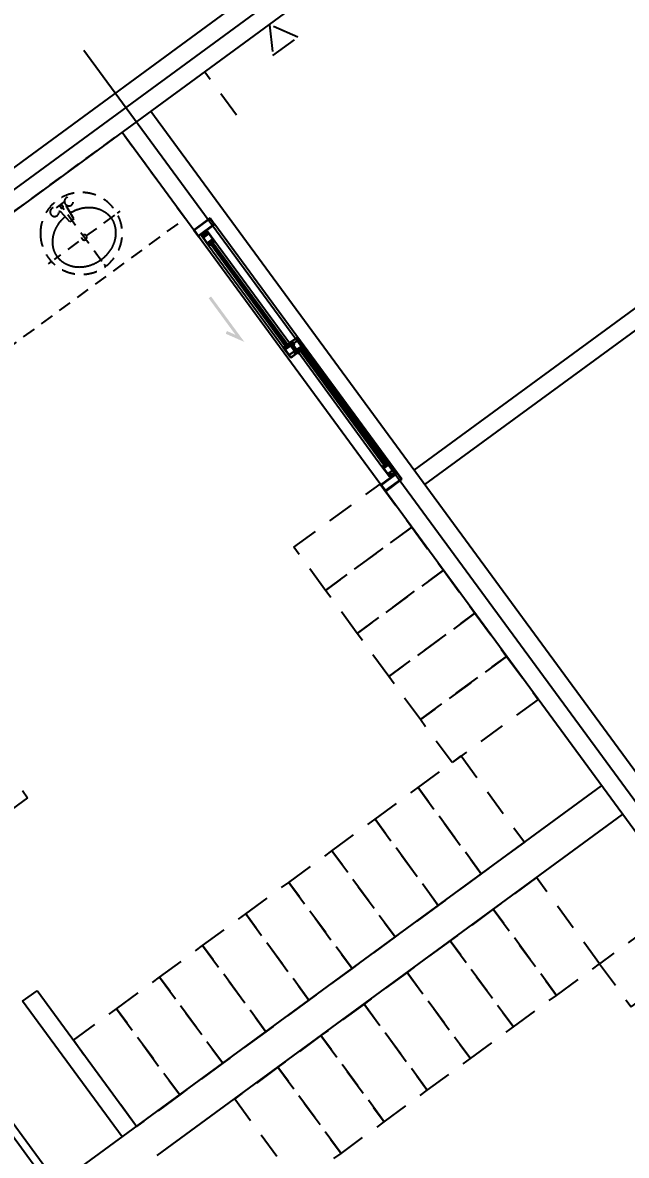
# Model space of a CAD drawing. Header units: millimetres. Extents: x 75184266 to 76346726, y -35077925 to -33679385.
# Drawn here: x 75334232 to 75337622, y -34876041 to -34869680 of the extents above; entities that cross this region are included whole.
import ezdxf

# ---------------------------------------------------------------- set-up
doc = ezdxf.new("R2010")
doc.units = ezdxf.units.MM
doc.header["$LTSCALE"] = 50
doc.header["$MEASUREMENT"] = 0
doc.header["$PDMODE"] = 1
doc.header["$PDSIZE"] = -3
doc.linetypes.add('XR-지하3층$0$-HID', pattern=[2.5, 1.5, -1])
doc.linetypes.add('XR-지하3층$0$HID', pattern=[2.3, 1.5, -0.8])
doc.layers.get('0').update_dxf_attribs({"linetype": 'CONTINUOUS'})
doc.layers.get('Defpoints').update_dxf_attribs({"color": 51, "linetype": 'CONTINUOUS'})
for name, color, linetype in [('XR-지하3층$0$1712-PL$0$DOOR', 4, 'CONTINUOUS'), ('XR-지하3층$0$A-FUR', 5, 'XR-지하3층$0$HID'), ('XR-지하3층$0$INT', 13, 'CONTINUOUS'), ('XR-지하3층$0$생활체육시설(최종)$0$부대시설0404$0$운동시설$0$부대시설1F-0330$0$DIM2', 1, 'CONTINUOUS'), ('XR-지하3층$0$생활체육시설(최종)$0$부대시설0404$0$운동시설$0$부대시설1F-0330$0$GWINDOOR', 7, 'CONTINUOUS'), ('XR-지하3층$0$생활체육시설(최종)$0$부대시설0404$0$운동시설$0$부대시설1F-0330$0$PAT', 66, 'CONTINUOUS')]:
    doc.layers.add(name, color=color, linetype=linetype)
doc.layers.add('건축', color=8, linetype='CONTINUOUS', plot=False)
doc.styles.add('XR-지하3층$0$돋움', font='', dxfattribs={"width": 0.9})
doc.styles.get('XR-지하3층$0$돋움').set_extended_font_data('Dotum')
doc.dimstyles.new('XR-지하3층$0$20110829_평면도_면적조정$0$std_style', dxfattribs={"dimscale": 400, "dimtxt": 3, "dimasz": 1, "dimexe": 1.5, "dimexo": 2, "dimgap": 1, "dimtad": 1, "dimtoh": 1, "dimdec": 0, "dimzin": 0, "dimdsep": 46, "dimtxsty": 'XR-지하3층$0$돋움', "dimblk": 'XR-지하3층$0$20110829_평면도_면적조정$0$01420DDOT01', "dimblk1": 'XR-지하3층$0$20110829_평면도_면적조정$0$01420DDOT01', "dimblk2": 'XR-지하3층$0$20110829_평면도_면적조정$0$01420DDOT01', "dimcen": 2.5, "dimdle": 8, "dimclrd": 256, "dimclre": 256, "dimclrt": 256, "dimadec": 0, "dimazin": 0, "dimtfac": 1, "dimtdec": 0, "dimtix": 1, "dimtmove": 2, "dimatfit": 3, "dimldrblk": 'XR-지하3층$0$20110829_평면도_면적조정$0$_ClosedBlank', "dimfxl": 1, "dimtolj": 1, "dimtzin": 0, "dimlwd": -1, "dimlwe": -1, "dimarcsym": 0})

# ---------------------------------------------------------------- blocks, each defined once
blk = doc.blocks.new('XR-지하3층$0$A$C79A82EFF')
at = {"layer": 'XR-지하3층$0$생활체육시설(최종)$0$부대시설0404$0$운동시설$0$부대시설1F-0330$0$GWINDOOR'}
blk.add_hatch(color=8, dxfattribs=at).paths.add_polyline_path([(1144.9, 57.2), (1244, 0), (1252.3, 14.4), (1207.1, 40.5), (1461.5, 40.6), (1461.5, 57.2)])
blk.add_hatch(color=8, dxfattribs=at).paths.add_polyline_path([(1144.9, 57.2), (1244, 0), (1252.3, 14.4), (1207.1, 40.5), (1461.5, 40.6), (1461.5, 57.2)])
at = {"layer": 'XR-지하3층$0$생활체육시설(최종)$0$부대시설0404$0$운동시설$0$부대시설1F-0330$0$DIM2'}
blk.add_arc((990, 257.4, 0), 0.000000000116, 359.87573, 14.87573, dxfattribs=at)
blk.add_arc((990, 257.4, 0), 0.000000000116, 359.87573, 14.87573, dxfattribs=at)
at = {"layer": 'XR-지하3층$0$생활체육시설(최종)$0$부대시설0404$0$운동시설$0$부대시설1F-0330$0$GWINDOOR', "ltscale": 30}
for p, q in [((0, 214.6, 0), (0, 314.6, 0)), ((0, 314.6, 0), (45, 314.6, 0)), ((0, 214.6, 0), (0, 314.6, 0)), ((0, 314.6, 0), (45, 314.6, 0)), ((1.5, 214.6, 0), (1.5, 313.1, 0)), ((1.5, 313.1, 0), (43.5, 313.1, 0)), ((1.5, 214.6, 0), (1.5, 313.1, 0)), ((1.5, 313.1, 0), (43.5, 313.1, 0)), ((43.5, 201.1, 0), (43.5, 313.1, 0)), ((43.5, 201.1, 0), (43.5, 313.1, 0)), ((45, 199.6, 0), (45, 314.6, 0)), ((45, 199.6, 0), (45, 314.6, 0)), ((53, 308.6, 0), (53, 281.6, 0)), ((53, 308.6, 0), (123, 308.6, 0)), ((53, 308.6, 0), (53, 281.6, 0)), ((53, 308.6, 0), (123, 308.6, 0)), ((53, 281.6, 0), (66.2, 281.6, 0)), ((53, 281.6, 0), (66.2, 281.6, 0)), ((53, 265.6, 0), (53, 279.6, 0)), ((53, 265.6, 0), (53, 279.6, 0)), ((53, 265.6, 0), (123, 265.6, 0)), ((53, 265.6, 0), (123, 265.6, 0)), ((54.5, 307.1, 0), (54.5, 283.1, 0)), ((54.5, 307.1, 0), (121.5, 307.1, 0)), ((54.5, 307.1, 0), (54.5, 283.1, 0)), ((54.5, 307.1, 0), (121.5, 307.1, 0)), ((54.5, 283.1, 0), (66.2, 283.1, 0)), ((54.5, 283.1, 0), (66.2, 283.1, 0)), ((54.5, 280.1, 0), (66.2, 280.1, 0)), ((54.5, 267.1, 0), (54.5, 280.1, 0)), ((54.5, 280.1, 0), (66.2, 280.1, 0)), ((54.5, 267.1, 0), (54.5, 280.1, 0)), ((54.5, 267.1, 0), (121.5, 267.1, 0)), ((54.5, 267.1, 0), (121.5, 267.1, 0)), ((66.2, 281.6, 0), (66.2, 283.1, 0)), ((66.2, 281.6, 0), (66.2, 283.1, 0)), ((66.2, 280.1, 0), (66.2, 281.6, 0)), ((66.2, 280.1, 0), (66.2, 281.6, 0)), ((110, 296.1, 0), (121.5, 296.1, 0)), ((110, 296.1, 0), (121.5, 296.1, 0)), ((110, 294.6, 0), (123, 294.6, 0)), ((110, 294.6, 0), (123, 294.6, 0)), ((110, 279.6, 0), (123, 279.6, 0)), ((110, 279.6, 0), (123, 279.6, 0)), ((110, 278.1, 0), (121.5, 278.1, 0)), ((110, 278.1, 0), (121.5, 278.1, 0)), ((121.5, 296.1, 0), (121.5, 307.1, 0)), ((121.5, 296.1, 0), (121.5, 307.1, 0)), ((121.5, 267.1, 0), (121.5, 278.1, 0)), ((121.5, 267.1, 0), (121.5, 278.1, 0)), ((123, 294.6, 0), (123, 308.6, 0)), ((123, 294.6, 0), (123, 308.6, 0)), ((123, 265.6, 0), (123, 279.6, 0)), ((123, 265.6, 0), (123, 279.6, 0)), ((920, 294.4, 0), (920, 308.4, 0)), ((990, 308.4, 0), (920, 308.4, 0)), ((920, 294.4, 0), (920, 308.4, 0)), ((990, 308.4, 0), (920, 308.4, 0)), ((933, 294.4, 0), (920, 294.4, 0)), ((933, 294.4, 0), (920, 294.4, 0)), ((920, 265.4, 0), (920, 279.4, 0)), ((933, 279.4, 0), (920, 279.4, 0)), ((920, 265.4, 0), (920, 279.4, 0)), ((933, 279.4, 0), (920, 279.4, 0)), ((977, 265.4, 0), (920, 265.4, 0)), ((977, 265.4, 0), (920, 265.4, 0)), ((920, 257.4, 0), (920, 214.4, 0)), ((920, 257.4, 0), (920, 214.4, 0)), ((921.5, 295.9, 0), (921.5, 306.9, 0)), ((988.5, 306.9, 0), (921.5, 306.9, 0)), ((921.5, 295.9, 0), (921.5, 306.9, 0)), ((988.5, 306.9, 0), (921.5, 306.9, 0)), ((934.5, 295.9, 0), (921.5, 295.9, 0)), ((934.5, 295.9, 0), (921.5, 295.9, 0)), ((934.5, 277.9, 0), (921.5, 277.9, 0)), ((921.5, 266.9, 0), (921.5, 277.9, 0)), ((934.5, 277.9, 0), (921.5, 277.9, 0)), ((921.5, 266.9, 0), (921.5, 277.9, 0)), ((975.5, 266.9, 0), (921.5, 266.9, 0)), ((975.5, 266.9, 0), (921.5, 266.9, 0)), ((932, 255.9, 0), (921.5, 255.9, 0)), ((921.5, 255.9, 0), (921.5, 215.9, 0)), ((932, 255.9, 0), (921.5, 255.9, 0)), ((921.5, 255.9, 0), (921.5, 215.9, 0)), ((932, 255.9, 0), (932, 242.4, 0)), ((932, 255.9, 0), (932, 242.4, 0)), ((933, 279.4, 0), (933, 294.4, 0)), ((933, 279.4, 0), (933, 294.4, 0)), ((933.5, 257.4, 0), (933.5, 242.4, 0)), ((933.5, 257.4, 0), (933.5, 242.4, 0)), ((934.5, 277.9, 0), (934.5, 295.9, 0)), ((934.5, 277.9, 0), (934.5, 295.9, 0)), ((935, 255.9, 0), (935, 242.4, 0)), ((935, 255.9, 0), (935, 242.4, 0)), ((990, 257.4, 0), (935.5, 257.4, 0)), ((990, 257.4, 0), (935.5, 257.4, 0)), ((988.5, 255.9, 0), (935.5, 255.9, 0)), ((988.5, 255.9, 0), (935.5, 255.9, 0)), ((975.5, 266.9, 0), (975.5, 280.4, 0)), ((978.5, 280.4, 0), (975.5, 280.4, 0)), ((975.5, 266.9, 0), (975.5, 280.4, 0)), ((978.5, 280.4, 0), (975.5, 280.4, 0)), ((977, 265.4, 0), (977, 280.4, 0)), ((977, 265.4, 0), (977, 280.4, 0)), ((990, 265.4, 0), (977, 265.4, 0)), ((990, 265.4, 0), (977, 265.4, 0)), ((978.5, 266.9, 0), (978.5, 280.4, 0)), ((978.5, 266.9, 0), (978.5, 280.4, 0)), ((988.5, 266.9, 0), (978.5, 266.9, 0)), ((988.5, 266.9, 0), (978.5, 266.9, 0)), ((988.5, 266.9, 0), (988.5, 306.9, 0)), ((988.5, 266.9, 0), (988.5, 306.9, 0)), ((988.5, 244.9, 0), (988.5, 255.9, 0)), ((988.5, 244.9, 0), (988.5, 255.9, 0)), ((990, 265.4, 0), (990, 308.4, 0)), ((990, 306.4, 0), (990, 308.4, 0)), ((990, 265.4, 0), (990, 308.4, 0)), ((990, 306.4, 0), (990, 308.4, 0)), ((990, 257.4, 0), (990, 265.4, 0)), ((990, 257.4, 0), (990, 265.4, 0)), ((990, 243.4, 0), (990, 257.4, 0)), ((990, 243.4, 0), (990, 257.4, 0)), ((1697.7, 257.4, 0), (1767.7, 257.4, 0)), ((1697.7, 243.4, 0), (1697.7, 257.4, 0)), ((1697.7, 257.4, 0), (1767.7, 257.4, 0)), ((1697.7, 243.4, 0), (1697.7, 257.4, 0)), ((1699.2, 255.9, 0), (1766.2, 255.9, 0)), ((1699.2, 244.9, 0), (1699.2, 255.9, 0)), ((1699.2, 255.9, 0), (1766.2, 255.9, 0)), ((1699.2, 244.9, 0), (1699.2, 255.9, 0)), ((1766.2, 255.9, 0), (1766.2, 231.9, 0)), ((1766.2, 255.9, 0), (1766.2, 231.9, 0)), ((1767.7, 257.4, 0), (1767.7, 230.4, 0)), ((1767.7, 257.4, 0), (1767.7, 230.4, 0)), ((1767.7, 255.4, 0), (1767.7, 232.4, 0)), ((1767.7, 255.4, 0), (1767.7, 232.4, 0)), ((1775, 199.4, 0), (1775, 314.4, 0)), ((1820, 314.4, 0), (1775, 314.4, 0)), ((1775, 199.4, 0), (1775, 314.4, 0)), ((1820, 314.4, 0), (1775, 314.4, 0)), ((1776.5, 200.9, 0), (1776.5, 312.9, 0)), ((1818.5, 312.9, 0), (1776.5, 312.9, 0)), ((1776.5, 200.9, 0), (1776.5, 312.9, 0)), ((1818.5, 312.9, 0), (1776.5, 312.9, 0)), ((1778.1, 202.5, 0), (1778.1, 311.3, 0)), ((1816.9, 311.3, 0), (1778.1, 311.3, 0)), ((1778.1, 202.5, 0), (1778.1, 311.3, 0)), ((1816.9, 311.3, 0), (1778.1, 311.3, 0)), ((1816.9, 299.4, 0), (1816.9, 311.3, 0)), ((1816.9, 299.4, 0), (1816.9, 311.3, 0)), ((1816.9, 202.5, 0), (1816.9, 299.4, 0)), ((1816.9, 202.5, 0), (1816.9, 299.4, 0)), ((1818.5, 299.4, 0), (1818.5, 312.9, 0)), ((1818.5, 299.4, 0), (1818.5, 312.9, 0)), ((1818.5, 200.9, 0), (1818.5, 299.4, 0)), ((1818.5, 200.9, 0), (1818.5, 299.4, 0)), ((1820, 299.4, 0), (1820, 314.4, 0)), ((1820, 299.4, 0), (1820, 314.4, 0)), ((1820, 199.4, 0), (1820, 299.4, 0)), ((1820, 199.4, 0), (1820, 299.4, 0)), ((0, 199.6, 0), (0, 214.6, 0)), ((0, 199.6, 0), (0, 214.6, 0)), ((0, 199.6, 0), (45, 199.6, 0)), ((0, 199.6, 0), (45, 199.6, 0)), ((1.5, 201.1, 0), (1.5, 214.6, 0)), ((1.5, 201.1, 0), (1.5, 214.6, 0)), ((1.5, 201.1, 0), (43.5, 201.1, 0)), ((1.5, 201.1, 0), (43.5, 201.1, 0)), ((990, 214.4, 0), (920, 214.4, 0)), ((990, 214.4, 0), (920, 214.4, 0)), ((988.5, 215.9, 0), (921.5, 215.9, 0)), ((988.5, 215.9, 0), (921.5, 215.9, 0)), ((935, 242.4, 0), (932, 242.4, 0)), ((935, 242.4, 0), (932, 242.4, 0)), ((975.5, 228.4, 0), (975.5, 243.4, 0)), ((975.5, 228.4, 0), (975.5, 243.4, 0)), ((988.5, 244.9, 0), (977, 244.9, 0)), ((988.5, 244.9, 0), (977, 244.9, 0)), ((990, 243.4, 0), (977, 243.4, 0)), ((977, 228.4, 0), (977, 243.4, 0)), ((990, 243.4, 0), (977, 243.4, 0)), ((977, 228.4, 0), (977, 243.4, 0)), ((990, 228.4, 0), (977, 228.4, 0)), ((990, 228.4, 0), (977, 228.4, 0)), ((988.5, 226.9, 0), (977, 226.9, 0)), ((988.5, 226.9, 0), (977, 226.9, 0)), ((988.5, 215.9, 0), (988.5, 226.9, 0)), ((988.5, 215.9, 0), (988.5, 226.9, 0)), ((990, 214.4, 0), (990, 228.4, 0)), ((990, 214.4, 0), (990, 228.4, 0)), ((990, 216.4, 0), (990, 214.4, 0)), ((990, 216.4, 0), (990, 214.4, 0)), ((1697.7, 243.4, 0), (1712.7, 243.4, 0)), ((1697.7, 243.4, 0), (1712.7, 243.4, 0)), ((1697.7, 214.4, 0), (1697.7, 228.4, 0)), ((1697.7, 228.4, 0), (1712.7, 228.4, 0)), ((1697.7, 214.4, 0), (1697.7, 228.4, 0)), ((1697.7, 228.4, 0), (1712.7, 228.4, 0)), ((1697.7, 214.4, 0), (1767.7, 214.4, 0)), ((1697.7, 214.4, 0), (1767.7, 214.4, 0)), ((1699.2, 244.9, 0), (1714.2, 244.9, 0)), ((1699.2, 244.9, 0), (1714.2, 244.9, 0)), ((1699.2, 226.9, 0), (1714.2, 226.9, 0)), ((1699.2, 215.9, 0), (1699.2, 226.9, 0)), ((1699.2, 226.9, 0), (1714.2, 226.9, 0)), ((1699.2, 215.9, 0), (1699.2, 226.9, 0)), ((1699.2, 215.9, 0), (1766.2, 215.9, 0)), ((1699.2, 215.9, 0), (1766.2, 215.9, 0)), ((1712.7, 228.4, 0), (1712.7, 243.4, 0)), ((1712.7, 228.4, 0), (1712.7, 243.4, 0)), ((1714.2, 226.9, 0), (1714.2, 244.9, 0)), ((1714.2, 226.9, 0), (1714.2, 244.9, 0)), ((1756.7, 231.9, 0), (1766.2, 231.9, 0)), ((1756.7, 228.9, 0), (1756.7, 231.9, 0)), ((1756.7, 231.9, 0), (1766.2, 231.9, 0)), ((1756.7, 228.9, 0), (1756.7, 231.9, 0)), ((1756.7, 230.4, 0), (1767.7, 230.4, 0)), ((1756.7, 230.4, 0), (1767.7, 230.4, 0)), ((1756.7, 228.9, 0), (1766.2, 228.9, 0)), ((1756.7, 228.9, 0), (1766.2, 228.9, 0)), ((1766.2, 215.9, 0), (1766.2, 228.9, 0)), ((1766.2, 215.9, 0), (1766.2, 228.9, 0)), ((1767.7, 214.4, 0), (1767.7, 230.4, 0)), ((1767.7, 214.4, 0), (1767.7, 230.4, 0)), ((1767.7, 216.4, 0), (1767.7, 228.4, 0)), ((1767.7, 216.4, 0), (1767.7, 228.4, 0)), ((1820, 199.4, 0), (1775, 199.4, 0)), ((1820, 199.4, 0), (1775, 199.4, 0)), ((1818.5, 200.9, 0), (1776.5, 200.9, 0)), ((1818.5, 200.9, 0), (1776.5, 200.9, 0)), ((1816.9, 202.5, 0), (1778.1, 202.5, 0)), ((1816.9, 202.5, 0), (1778.1, 202.5, 0))]:
    blk.add_line(p, q, dxfattribs=at)
at = {"layer": 'XR-지하3층$0$생활체육시설(최종)$0$부대시설0404$0$운동시설$0$부대시설1F-0330$0$GWINDOOR', "color": 9, "ltscale": 30}
for p, q in [((3.1, 202.7, 0), (3.1, 311.5, 0)), ((3.1, 311.5, 0), (41.9, 311.5, 0)), ((3.1, 202.7, 0), (3.1, 311.5, 0)), ((3.1, 311.5, 0), (41.9, 311.5, 0)), ((41.9, 202.7, 0), (41.9, 311.5, 0)), ((41.9, 202.7, 0), (41.9, 311.5, 0)), ((3.1, 202.7, 0), (41.9, 202.7, 0)), ((3.1, 202.7, 0), (41.9, 202.7, 0))]:
    blk.add_line(p, q, dxfattribs=at)
at = {"layer": 'XR-지하3층$0$생활체육시설(최종)$0$부대시설0404$0$운동시설$0$부대시설1F-0330$0$GWINDOOR', "color": 7, "linetype": 'Continuous', "ltscale": 50}
for p, q in [((45, 314.6, 0), (1775, 314.4, 0)), ((45, 314.6, 0), (1775, 314.4, 0)), ((0, 199.6, 0), (0, 199.6, 0)), ((0, 199.6, 0), (0, 199.6, 0)), ((45, 199.6, 0), (1775, 199.4, 0)), ((45, 199.6, 0), (1775, 199.4, 0)), ((1820, 199.4, 0), (1820, 199.4, 0)), ((1820, 199.4, 0), (1820, 199.4, 0))]:
    blk.add_line(p, q, dxfattribs=at)
at = {"layer": 'XR-지하3층$0$생활체육시설(최종)$0$부대시설0404$0$운동시설$0$부대시설1F-0330$0$GWINDOOR', "color": 9, "linetype": 'Continuous', "ltscale": 50}
for p, q in [((48.5, 289, 0), (45.7, 289, 0)), ((48.5, 289, 0), (45.7, 289, 0)), ((48.5, 288.6, 0), (45.7, 288.6, 0)), ((48.5, 288.6, 0), (45.7, 288.6, 0)), ((48.5, 288.1, 0), (45.7, 288.1, 0)), ((48.5, 288.1, 0), (45.7, 288.1, 0)), ((48.5, 287.6, 0), (45.7, 287.6, 0)), ((48.5, 287.6, 0), (45.7, 287.6, 0)), ((48.5, 287.1, 0), (45.7, 287.1, 0)), ((48.5, 287.1, 0), (45.7, 287.1, 0)), ((48.5, 286.6, 0), (45.7, 286.6, 0)), ((48.5, 286.6, 0), (45.7, 286.6, 0)), ((48.5, 286.1, 0), (45.7, 286.1, 0)), ((48.5, 286.1, 0), (45.7, 286.1, 0)), ((48.5, 285.6, 0), (45.7, 285.6, 0)), ((48.5, 285.6, 0), (45.7, 285.6, 0)), ((48.5, 285.2, 0), (45.7, 285.2, 0)), ((48.5, 285.2, 0), (45.7, 285.2, 0)), ((46.3, 287.1, 0), (47.3, 287.1, 0)), ((46.3, 287.1, 0), (47.3, 287.1, 0)), ((48, 291.1, 0), (48, 289.6, 0)), ((48, 291.1, 0), (48, 289.6, 0)), ((48, 284.6, 0), (48, 283.1, 0)), ((48, 284.6, 0), (48, 283.1, 0)), ((63, 287.1, 0), (48.2, 287.1, 0)), ((63, 287.1, 0), (48.2, 287.1, 0)), ((49, 289.6, 0), (49, 290.8, 0)), ((49, 289.6, 0), (49, 290.8, 0)), ((49, 283.4, 0), (49, 284.6, 0)), ((49, 283.4, 0), (49, 284.6, 0)), ((49.1, 289.6, 0), (49.1, 290.8, 0)), ((49.1, 289.6, 0), (49.1, 290.8, 0)), ((49.1, 283.4, 0), (49.1, 284.6, 0)), ((49.1, 283.4, 0), (49.1, 284.6, 0)), ((49.3, 291.1, 0), (49.7, 291.1, 0)), ((49.3, 291.1, 0), (49.7, 291.1, 0)), ((49.3, 291, 0), (49.7, 291, 0)), ((49.3, 291, 0), (49.7, 291, 0)), ((49.7, 283.2, 0), (49.3, 283.2, 0)), ((49.7, 283.2, 0), (49.3, 283.2, 0)), ((49.7, 283.1, 0), (49.3, 283.1, 0)), ((49.7, 283.1, 0), (49.3, 283.1, 0)), ((49.9, 290.8, 0), (49.9, 283.4, 0)), ((49.9, 290.8, 0), (49.9, 283.4, 0)), ((50, 290.8, 0), (50, 283.4, 0)), ((50, 290.8, 0), (50, 283.4, 0)), ((51.8, 289.1, 0), (50, 290.6, 0)), ((51.8, 289.1, 0), (50, 290.6, 0)), ((51.8, 285.1, 0), (50, 283.6, 0)), ((51.8, 285.1, 0), (50, 283.6, 0)), ((51.8, 285.1, 0), (51.8, 289.1, 0)), ((61.1, 289.1, 0), (51.8, 289.1, 0)), ((51.8, 285.1, 0), (51.8, 289.1, 0)), ((61.1, 289.1, 0), (51.8, 289.1, 0)), ((61.8, 288.4, 0), (51.8, 288.4, 0)), ((61.8, 288.4, 0), (51.8, 288.4, 0)), ((61.8, 285.8, 0), (51.8, 285.8, 0)), ((61.8, 285.8, 0), (51.8, 285.8, 0)), ((61.1, 285.1, 0), (51.8, 285.1, 0)), ((61.1, 285.1, 0), (51.8, 285.1, 0)), ((52, 292.9, 0), (52, 281.2, 0)), ((52, 292.9, 0), (52, 281.2, 0)), ((52.1, 293.1, 0), (52.8, 293.1, 0)), ((52.1, 293.1, 0), (52.8, 293.1, 0)), ((52.1, 281.1, 0), (52.8, 281.1, 0)), ((52.1, 281.1, 0), (52.8, 281.1, 0)), ((53, 295.9, 0), (53, 293.2, 0)), ((53, 295.9, 0), (53, 293.2, 0)), ((53, 281.6, 0), (53, 278.2, 0)), ((53, 281.6, 0), (53, 278.2, 0)), ((61.1, 285.1, 0), (61.1, 289.1, 0)), ((61.8, 288.4, 0), (61.1, 289.1, 0)), ((61.1, 285.1, 0), (61.1, 289.1, 0)), ((61.8, 288.4, 0), (61.1, 289.1, 0)), ((61.8, 285.8, 0), (61.1, 285.1, 0)), ((61.8, 285.8, 0), (61.1, 285.1, 0)), ((61.8, 285.8, 0), (61.8, 288.4, 0)), ((61.8, 285.8, 0), (61.8, 288.4, 0)), ((70, 267.1, 0), (70, 307.1, 0)), ((70, 307.1, 0), (110, 307.1, 0)), ((70, 267.1, 0), (70, 307.1, 0)), ((70, 307.1, 0), (110, 307.1, 0)), ((70, 267.1, 0), (110, 267.1, 0)), ((70, 267.1, 0), (110, 267.1, 0)), ((71.5, 268.6, 0), (71.5, 305.6, 0)), ((71.5, 305.6, 0), (108.5, 305.6, 0)), ((71.5, 268.6, 0), (71.5, 305.6, 0)), ((71.5, 305.6, 0), (108.5, 305.6, 0)), ((71.5, 268.6, 0), (108.5, 268.6, 0)), ((71.5, 268.6, 0), (108.5, 268.6, 0)), ((108.5, 268.6, 0), (108.5, 305.6, 0)), ((108.5, 268.6, 0), (108.5, 305.6, 0)), ((110, 267.1, 0), (110, 307.1, 0)), ((110, 267.1, 0), (110, 307.1, 0)), ((915, 272.4, 0), (915, 257.4, 0)), ((925, 272.4, 0), (915, 272.4, 0)), ((915, 272.4, 0), (915, 257.4, 0)), ((925, 272.4, 0), (915, 272.4, 0)), ((938.8, 257.4, 0), (915, 257.4, 0)), ((938.8, 257.4, 0), (915, 257.4, 0)), ((917, 270.4, 0), (917, 259.4, 0)), ((925, 270.4, 0), (917, 270.4, 0)), ((917, 270.4, 0), (917, 259.4, 0)), ((925, 270.4, 0), (917, 270.4, 0)), ((938.8, 259.4, 0), (917, 259.4, 0)), ((938.8, 259.4, 0), (917, 259.4, 0)), ((938.8, 257.4, 0), (920, 257.4, 0)), ((938.8, 257.4, 0), (920, 257.4, 0)), ((931.5, 257.4, 0), (922, 257.4, 0)), ((931.5, 257.4, 0), (922, 257.4, 0)), ((925, 270.4, 0), (925, 272.4, 0)), ((925, 270.4, 0), (925, 272.4, 0)), ((925.8, 255.6, 0), (925.8, 259.4, 0)), ((925.8, 255.6, 0), (925.8, 259.4, 0)), ((925.8, 259.1, 0), (927.8, 258.5, 0)), ((925.8, 259.1, 0), (927.8, 258.5, 0)), ((925.8, 258.6, 0), (927.8, 257.9, 0)), ((925.8, 258.6, 0), (927.8, 257.9, 0)), ((925.8, 258.3, 0), (927.8, 257.6, 0)), ((925.8, 258.3, 0), (927.8, 257.6, 0)), ((925.8, 258.1, 0), (927.8, 257.4, 0)), ((925.8, 258.1, 0), (927.8, 257.4, 0)), ((925.8, 257.7, 0), (927.8, 257.1, 0)), ((925.8, 257.7, 0), (927.8, 257.1, 0)), ((925.8, 257.6, 0), (927.8, 256.9, 0)), ((925.8, 257.6, 0), (927.8, 256.9, 0)), ((925.8, 257.2, 0), (927.6, 256.6, 0)), ((925.8, 257.2, 0), (927.6, 256.6, 0)), ((926.8, 254.4, 0), (925.8, 255.6, 0)), ((926.8, 254.4, 0), (925.8, 255.6, 0)), ((926.5, 260.1, 0), (926.5, 260.2, 0)), ((926.5, 260.1, 0), (926.5, 260.2, 0)), ((926.8, 254, 0), (926.8, 261.2, 0)), ((926.8, 254, 0), (926.8, 261.2, 0)), ((926.8, 254.4, 0), (927.8, 255.6, 0)), ((926.8, 254.4, 0), (927.8, 255.6, 0)), ((927, 260.1, 0), (927, 260.2, 0)), ((927, 260.1, 0), (927, 260.2, 0)), ((927.8, 255.6, 0), (927.8, 259.4, 0)), ((927.8, 255.6, 0), (927.8, 259.4, 0)), ((935, 266.9, 0), (935, 306.9, 0)), ((935, 306.9, 0), (975, 306.9, 0)), ((935, 266.9, 0), (935, 306.9, 0)), ((935, 306.9, 0), (975, 306.9, 0)), ((935, 266.9, 0), (975, 266.9, 0)), ((935, 266.9, 0), (975, 266.9, 0)), ((938.8, 255.9, 0), (935, 255.9, 0)), ((938.8, 255.9, 0), (935, 255.9, 0)), ((935.5, 255.9, 0), (975.5, 255.9, 0)), ((935.5, 215.9, 0), (935.5, 255.9, 0)), ((935.5, 255.9, 0), (975.5, 255.9, 0)), ((935.5, 215.9, 0), (935.5, 255.9, 0)), ((936.5, 268.4, 0), (936.5, 305.4, 0)), ((973.5, 305.4, 0), (936.5, 305.4, 0)), ((936.5, 268.4, 0), (936.5, 305.4, 0)), ((973.5, 305.4, 0), (936.5, 305.4, 0)), ((973.5, 268.4, 0), (936.5, 268.4, 0)), ((973.5, 268.4, 0), (936.5, 268.4, 0)), ((938.8, 259.4, 0), (938.8, 257.4, 0)), ((938.8, 259.4, 0), (938.8, 257.4, 0)), ((960.5, 265.4, 0), (963.2, 265.4, 0)), ((960.5, 265.4, 0), (963.2, 265.4, 0)), ((963.3, 264.6, 0), (963.3, 265.3, 0)), ((963.3, 264.6, 0), (963.3, 265.3, 0)), ((963.5, 264.4, 0), (975.2, 264.4, 0)), ((963.5, 264.4, 0), (975.2, 264.4, 0)), ((965.3, 261.7, 0), (965.3, 262.1, 0)), ((965.3, 261.7, 0), (965.3, 262.1, 0)), ((965.3, 260.4, 0), (966.8, 260.4, 0)), ((965.3, 260.4, 0), (966.8, 260.4, 0)), ((965.4, 261.7, 0), (965.4, 262.1, 0)), ((965.4, 261.7, 0), (965.4, 262.1, 0)), ((965.6, 262.4, 0), (973, 262.4, 0)), ((965.6, 262.4, 0), (973, 262.4, 0)), ((965.6, 262.3, 0), (973, 262.3, 0)), ((965.6, 262.3, 0), (973, 262.3, 0)), ((966.8, 261.5, 0), (965.6, 261.5, 0)), ((966.8, 261.5, 0), (965.6, 261.5, 0)), ((966.8, 261.4, 0), (965.6, 261.4, 0)), ((966.8, 261.4, 0), (965.6, 261.4, 0)), ((967.3, 264.2, 0), (965.8, 262.4, 0)), ((967.3, 264.2, 0), (965.8, 262.4, 0)), ((968, 274.2, 0), (967.3, 273.5, 0)), ((968, 274.2, 0), (967.3, 273.5, 0)), ((967.3, 273.5, 0), (967.3, 264.2, 0)), ((971.3, 273.5, 0), (967.3, 273.5, 0)), ((967.3, 273.5, 0), (967.3, 264.2, 0)), ((971.3, 273.5, 0), (967.3, 273.5, 0)), ((971.3, 264.2, 0), (967.3, 264.2, 0)), ((971.3, 264.2, 0), (967.3, 264.2, 0)), ((967.4, 260.9, 0), (967.4, 258.1, 0)), ((967.4, 260.9, 0), (967.4, 258.1, 0)), ((967.8, 260.9, 0), (967.8, 258.1, 0)), ((967.8, 260.9, 0), (967.8, 258.1, 0)), ((968, 274.2, 0), (968, 264.2, 0)), ((970.6, 274.2, 0), (968, 274.2, 0)), ((968, 274.2, 0), (968, 264.2, 0)), ((970.6, 274.2, 0), (968, 274.2, 0)), ((968.3, 260.9, 0), (968.3, 258.1, 0)), ((968.3, 260.9, 0), (968.3, 258.1, 0)), ((968.8, 260.9, 0), (968.8, 258.1, 0)), ((968.8, 260.9, 0), (968.8, 258.1, 0)), ((969.3, 275.5, 0), (969.3, 260.6, 0)), ((969.3, 275.5, 0), (969.3, 260.6, 0)), ((969.3, 260.9, 0), (969.3, 258.1, 0)), ((969.3, 260.9, 0), (969.3, 258.1, 0)), ((969.3, 258.7, 0), (969.3, 259.7, 0)), ((969.3, 258.7, 0), (969.3, 259.7, 0)), ((969.8, 260.9, 0), (969.8, 258.1, 0)), ((969.8, 260.9, 0), (969.8, 258.1, 0)), ((970.3, 260.9, 0), (970.3, 258.1, 0)), ((970.3, 260.9, 0), (970.3, 258.1, 0)), ((970.6, 274.2, 0), (970.6, 264.2, 0)), ((970.6, 274.2, 0), (971.3, 273.5, 0)), ((970.6, 274.2, 0), (970.6, 264.2, 0)), ((970.6, 274.2, 0), (971.3, 273.5, 0)), ((970.8, 260.9, 0), (970.8, 258.1, 0)), ((970.8, 260.9, 0), (970.8, 258.1, 0)), ((971.2, 260.9, 0), (971.2, 258.1, 0)), ((971.2, 260.9, 0), (971.2, 258.1, 0)), ((971.3, 273.5, 0), (971.3, 264.2, 0)), ((971.3, 273.5, 0), (971.3, 264.2, 0)), ((971.3, 264.2, 0), (972.8, 262.4, 0)), ((971.3, 264.2, 0), (972.8, 262.4, 0)), ((973, 261.5, 0), (971.8, 261.5, 0)), ((973, 261.5, 0), (971.8, 261.5, 0)), ((973, 261.4, 0), (971.8, 261.4, 0)), ((973, 261.4, 0), (971.8, 261.4, 0)), ((971.8, 260.4, 0), (973.3, 260.4, 0)), ((971.8, 260.4, 0), (973.3, 260.4, 0)), ((973.2, 262.1, 0), (973.2, 261.7, 0)), ((973.2, 262.1, 0), (973.2, 261.7, 0)), ((973.3, 262.1, 0), (973.3, 261.7, 0)), ((973.3, 262.1, 0), (973.3, 261.7, 0)), ((973.5, 268.4, 0), (973.5, 305.4, 0)), ((973.5, 268.4, 0), (973.5, 305.4, 0)), ((975, 266.9, 0), (975, 306.9, 0)), ((975, 266.9, 0), (975, 306.9, 0)), ((975.3, 264.6, 0), (975.3, 265.3, 0)), ((975.3, 264.6, 0), (975.3, 265.3, 0)), ((975.5, 265.4, 0), (978.2, 265.4, 0)), ((975.5, 265.4, 0), (978.2, 265.4, 0)), ((975.5, 215.9, 0), (975.5, 255.9, 0)), ((975.5, 215.9, 0), (975.5, 255.9, 0)), ((1714.2, 215.9, 0), (1714.2, 255.9, 0)), ((1714.2, 215.9, 0), (1714.2, 255.9, 0)), ((1754.2, 215.9, 0), (1754.2, 255.9, 0)), ((1754.2, 215.9, 0), (1754.2, 255.9, 0)), ((926.8, 253.6, 0), (926.8, 253.1, 0)), ((926.8, 253.6, 0), (926.8, 253.1, 0)), ((935.5, 215.9, 0), (975.5, 215.9, 0)), ((935.5, 215.9, 0), (975.5, 215.9, 0)), ((974, 254.4, 0), (937, 254.4, 0)), ((937, 217.4, 0), (937, 254.4, 0)), ((974, 254.4, 0), (937, 254.4, 0)), ((937, 217.4, 0), (937, 254.4, 0)), ((974, 217.4, 0), (937, 217.4, 0)), ((974, 217.4, 0), (937, 217.4, 0)), ((974, 217.4, 0), (974, 254.4, 0)), ((974, 217.4, 0), (974, 254.4, 0)), ((1715.7, 254.4, 0), (1752.7, 254.4, 0)), ((1715.7, 217.4, 0), (1715.7, 254.4, 0)), ((1715.7, 254.4, 0), (1752.7, 254.4, 0)), ((1715.7, 217.4, 0), (1715.7, 254.4, 0)), ((1715.7, 217.4, 0), (1752.7, 217.4, 0)), ((1715.7, 217.4, 0), (1752.7, 217.4, 0)), ((1752.7, 217.4, 0), (1752.7, 254.4, 0)), ((1752.7, 217.4, 0), (1752.7, 254.4, 0)), ((1757.6, 234.9, 0), (1772.4, 234.9, 0)), ((1757.6, 234.9, 0), (1772.4, 234.9, 0)), ((1758.9, 236.2, 0), (1759.6, 236.9, 0)), ((1758.9, 236.2, 0), (1759.6, 236.9, 0)), ((1758.9, 233.6, 0), (1758.9, 236.2, 0)), ((1758.9, 236.2, 0), (1768.8, 236.2, 0)), ((1758.9, 233.6, 0), (1758.9, 236.2, 0)), ((1758.9, 236.2, 0), (1768.8, 236.2, 0)), ((1758.9, 233.6, 0), (1768.8, 233.6, 0)), ((1758.9, 233.6, 0), (1759.6, 232.9, 0)), ((1758.9, 233.6, 0), (1768.8, 233.6, 0)), ((1758.9, 233.6, 0), (1759.6, 232.9, 0)), ((1759.6, 236.9, 0), (1768.8, 236.9, 0)), ((1759.6, 232.9, 0), (1759.6, 236.9, 0)), ((1759.6, 236.9, 0), (1768.8, 236.9, 0)), ((1759.6, 232.9, 0), (1759.6, 236.9, 0)), ((1759.6, 232.9, 0), (1768.8, 232.9, 0)), ((1759.6, 232.9, 0), (1768.8, 232.9, 0)), ((1767.7, 243.8, 0), (1767.7, 241.1, 0)), ((1767.7, 243.8, 0), (1767.7, 241.1, 0)), ((1767.7, 228.8, 0), (1767.7, 225.9, 0)), ((1767.7, 228.8, 0), (1767.7, 225.9, 0)), ((1768.5, 240.9, 0), (1767.8, 240.9, 0)), ((1768.5, 240.9, 0), (1767.8, 240.9, 0)), ((1768.5, 228.9, 0), (1767.8, 228.9, 0)), ((1768.5, 228.9, 0), (1767.8, 228.9, 0)), ((1768.7, 240.8, 0), (1768.7, 229.1, 0)), ((1768.7, 240.8, 0), (1768.7, 229.1, 0)), ((1768.8, 236.9, 0), (1770.7, 238.4, 0)), ((1768.8, 236.9, 0), (1770.7, 238.4, 0)), ((1768.8, 232.9, 0), (1768.8, 236.9, 0)), ((1768.8, 232.9, 0), (1768.8, 236.9, 0)), ((1768.8, 232.9, 0), (1770.7, 231.4, 0)), ((1768.8, 232.9, 0), (1770.7, 231.4, 0)), ((1770.7, 238.6, 0), (1770.7, 231.2, 0)), ((1770.7, 238.6, 0), (1770.7, 231.2, 0)), ((1770.8, 238.6, 0), (1770.8, 231.2, 0)), ((1770.8, 238.6, 0), (1770.8, 231.2, 0)), ((1771.4, 238.9, 0), (1771, 238.9, 0)), ((1771.4, 238.9, 0), (1771, 238.9, 0)), ((1771.4, 238.8, 0), (1771, 238.8, 0)), ((1771.4, 238.8, 0), (1771, 238.8, 0)), ((1771, 231, 0), (1771.4, 231, 0)), ((1771, 231, 0), (1771.4, 231, 0)), ((1771, 230.9, 0), (1771.4, 230.9, 0)), ((1771, 230.9, 0), (1771.4, 230.9, 0)), ((1771.6, 237.4, 0), (1771.6, 238.6, 0)), ((1771.6, 237.4, 0), (1771.6, 238.6, 0)), ((1771.6, 231.2, 0), (1771.6, 232.4, 0)), ((1771.6, 231.2, 0), (1771.6, 232.4, 0)), ((1771.7, 237.4, 0), (1771.7, 238.6, 0)), ((1771.7, 237.4, 0), (1771.7, 238.6, 0)), ((1771.7, 231.2, 0), (1771.7, 232.4, 0)), ((1771.7, 231.2, 0), (1771.7, 232.4, 0)), ((1772.2, 236.8, 0), (1775, 236.8, 0)), ((1772.2, 236.8, 0), (1775, 236.8, 0)), ((1772.2, 236.4, 0), (1775, 236.4, 0)), ((1772.2, 236.4, 0), (1775, 236.4, 0)), ((1772.2, 235.9, 0), (1775, 235.9, 0)), ((1772.2, 235.9, 0), (1775, 235.9, 0)), ((1772.2, 235.4, 0), (1775, 235.4, 0)), ((1772.2, 235.4, 0), (1775, 235.4, 0)), ((1772.2, 234.9, 0), (1775, 234.9, 0)), ((1772.2, 234.9, 0), (1775, 234.9, 0)), ((1772.2, 234.4, 0), (1775, 234.4, 0)), ((1772.2, 234.4, 0), (1775, 234.4, 0)), ((1772.2, 233.9, 0), (1775, 233.9, 0)), ((1772.2, 233.9, 0), (1775, 233.9, 0)), ((1772.2, 233.4, 0), (1775, 233.4, 0)), ((1772.2, 233.4, 0), (1775, 233.4, 0)), ((1772.2, 233, 0), (1775, 233, 0)), ((1772.2, 233, 0), (1775, 233, 0)), ((1772.7, 238.9, 0), (1772.7, 237.4, 0)), ((1772.7, 238.9, 0), (1772.7, 237.4, 0)), ((1772.7, 232.4, 0), (1772.7, 230.9, 0)), ((1772.7, 232.4, 0), (1772.7, 230.9, 0)), ((1774.4, 234.9, 0), (1773.4, 234.9, 0)), ((1774.4, 234.9, 0), (1773.4, 234.9, 0))]:
    blk.add_line(p, q, dxfattribs=at)
at = {"layer": 'XR-지하3층$0$생활체육시설(최종)$0$부대시설0404$0$운동시설$0$부대시설1F-0330$0$GWINDOOR', "color": 5, "linetype": 'Continuous', "ltscale": 50}
for p, q in [((115, 283.1, 0), (115, 291.1, 0)), ((115, 291.1, 0), (928, 290.9, 0)), ((115, 283.1, 0), (115, 291.1, 0)), ((115, 291.1, 0), (928, 290.9, 0)), ((115, 283.1, 0), (928, 282.9, 0)), ((115, 283.1, 0), (928, 282.9, 0)), ((928, 282.9, 0), (928, 290.9, 0)), ((928, 282.9, 0), (928, 290.9, 0)), ((982, 231.9, 0), (982, 239.9, 0)), ((982, 239.9, 0), (1707.7, 239.9, 0)), ((982, 231.9, 0), (982, 239.9, 0)), ((982, 239.9, 0), (1707.7, 239.9, 0)), ((982, 231.9, 0), (1707.7, 231.9, 0)), ((982, 231.9, 0), (1707.7, 231.9, 0)), ((1707.7, 231.9, 0), (1707.7, 239.9, 0)), ((1707.7, 231.9, 0), (1707.7, 239.9, 0))]:
    blk.add_line(p, q, dxfattribs=at)
at = {"layer": 'XR-지하3층$0$생활체육시설(최종)$0$부대시설0404$0$운동시설$0$부대시설1F-0330$0$GWINDOOR', "color": 8, "linetype": 'Continuous', "ltscale": 50}
for p, q in [((123, 308.5, 0), (920, 308.4, 0)), ((123, 308.5, 0), (920, 308.4, 0)), ((123, 294.5, 0), (920, 294.4, 0)), ((123, 294.5, 0), (920, 294.4, 0)), ((123, 279.5, 0), (920, 279.4, 0)), ((123, 279.5, 0), (920, 279.4, 0)), ((123, 265.6, 0), (920, 265.4, 0)), ((123, 265.6, 0), (920, 265.4, 0)), ((990, 257.4, 0), (1697.7, 257.4, 0)), ((990, 257.4, 0), (1697.7, 257.4, 0)), ((990, 243.4, 0), (1697.7, 243.4, 0)), ((990, 243.4, 0), (1697.7, 243.4, 0)), ((990, 228.4, 0), (1697.7, 228.4, 0)), ((990, 228.4, 0), (1697.7, 228.4, 0)), ((990, 214.4, 0), (1697.7, 214.4, 0)), ((990, 214.4, 0), (1697.7, 214.4, 0))]:
    blk.add_line(p, q, dxfattribs=at)
at = {"layer": 'XR-지하3층$0$생활체육시설(최종)$0$부대시설0404$0$운동시설$0$부대시설1F-0330$0$GWINDOOR', "color": 9, "linetype": 'Continuous', "ltscale": 50}
for centre, radius, start, end in [((53, 291.1, 0), 5, 91.77236, 180.00005), ((53, 291.1, 0), 5, 91.77236, 180.00005), ((48.5, 289.6, 0), 0.5, 180.00005, 0.00005), ((48.5, 289.6, 0), 0.5, 180.00005, 0.00005), ((48.5, 284.6, 0), 0.5, 0.00005, 180.00005), ((48.5, 284.6, 0), 0.5, 0.00005, 180.00005), ((53, 283.1, 0), 5, 180.00005, 268.22773), ((53, 283.1, 0), 5, 180.00005, 268.22773), ((48.5, 289.6, 0), 0.6, 270.00005, 0.00005), ((48.5, 289.6, 0), 0.6, 270.00005, 0.00005), ((48.5, 284.6, 0), 0.6, 0.00005, 90.00005), ((48.5, 284.6, 0), 0.6, 0.00005, 90.00005), ((49.3, 290.8, 0), 0.3, 90.00005, 180.00005), ((49.3, 290.8, 0), 0.3, 90.00005, 180.00005), ((49.3, 283.4, 0), 0.3, 180.00005, 270.00005), ((49.3, 283.4, 0), 0.3, 180.00005, 270.00005), ((49.3, 290.8, 0), 0.2, 90.00005, 180.00005), ((49.3, 290.8, 0), 0.2, 90.00005, 180.00005), ((49.3, 283.4, 0), 0.2, 180.00005, 270.00005), ((49.3, 283.4, 0), 0.2, 180.00005, 270.00005), ((49.7, 290.8, 0), 0.3, 0.00005, 90.00005), ((49.7, 290.8, 0), 0.3, 0.00005, 90.00005), ((49.7, 290.8, 0), 0.2, 0.00005, 90.00005), ((49.7, 290.8, 0), 0.2, 0.00005, 90.00005), ((49.7, 283.4, 0), 0.2, 270.00005, 0.00005), ((49.7, 283.4, 0), 0.3, 270.00005, 0.00005), ((49.7, 283.4, 0), 0.2, 270.00005, 0.00005), ((49.7, 283.4, 0), 0.3, 270.00005, 0.00005), ((52.1, 292.9, 0), 0.15, 90.00005, 180.00005), ((52.1, 292.9, 0), 0.15, 90.00005, 180.00005), ((52.1, 281.2, 0), 0.15, 180.00005, 270.00005), ((52.1, 281.2, 0), 0.15, 180.00005, 270.00005), ((52.8, 295.9, 0), 0.15, 0.00005, 91.77236), ((52.8, 295.9, 0), 0.15, 0.00005, 91.77236), ((52.8, 293.2, 0), 0.15, 270.00005, 0.00005), ((52.8, 293.2, 0), 0.15, 270.00005, 0.00005), ((52.8, 280.9, 0), 0.15, 0.00005, 90.00005), ((52.8, 280.9, 0), 0.15, 0.00005, 90.00005), ((926.8, 258.8, 0), 1.84, 18.07105, 161.92905), ((926.8, 258.8, 0), 1.84, 18.07105, 161.92905), ((926.1, 260.5, 0), 0.254, 206.30408, 301.74077), ((926.1, 260.5, 0), 0.254, 206.30408, 301.74077), ((926, 254.7, 0), 0.841, 337.24058, 105.49809), ((926, 254.7, 0), 0.841, 337.24058, 105.49809), ((926.8, 258.8, 0), 1.59, 106.11845, 113.84159), ((926.8, 258.8, 0), 1.59, 106.11845, 113.84159), ((926.4, 260.2, 0), 0.15, 0.00005, 106.11845), ((926.4, 260.2, 0), 0.15, 0.00005, 106.11845), ((926.8, 260.1, 0), 0.25, 180.00005, 0.00005), ((926.8, 260.1, 0), 0.25, 180.00005, 0.00005), ((927.2, 260.2, 0), 0.15, 73.88164, 180.00005), ((927.2, 260.2, 0), 0.15, 73.88164, 180.00005), ((926.8, 258.8, 0), 1.59, 66.1585, 73.88164), ((926.8, 258.8, 0), 1.59, 66.1585, 73.88164), ((927.5, 260.5, 0), 0.254, 238.25933, 333.69602), ((927.5, 260.5, 0), 0.254, 238.25933, 333.69602), ((960.5, 265.3, 0), 0.15, 90.00005, 181.77236), ((960.5, 265.3, 0), 0.15, 90.00005, 181.77236), ((965.3, 265.4, 0), 5, 181.77236, 270.00005), ((965.3, 265.4, 0), 5, 181.77236, 270.00005), ((963.2, 265.3, 0), 0.15, 0.00005, 90.00005), ((963.2, 265.3, 0), 0.15, 0.00005, 90.00005), ((963.5, 264.6, 0), 0.15, 180.00005, 270.00005), ((963.5, 264.6, 0), 0.15, 180.00005, 270.00005), ((965.6, 262.1, 0), 0.3, 90.00005, 180.00005), ((965.6, 262.1, 0), 0.3, 90.00005, 180.00005), ((965.6, 261.7, 0), 0.3, 180.00005, 270.00005), ((965.6, 261.7, 0), 0.3, 180.00005, 270.00005), ((965.6, 262.1, 0), 0.2, 90.00005, 180.00005), ((965.6, 262.1, 0), 0.2, 90.00005, 180.00005), ((965.6, 261.7, 0), 0.2, 180.00005, 270.00005), ((965.6, 261.7, 0), 0.2, 180.00005, 270.00005), ((966.8, 260.9, 0), 0.6, 0.00005, 90.00005), ((966.8, 260.9, 0), 0.6, 0.00005, 90.00005), ((966.8, 260.9, 0), 0.5, 270.00005, 90.00005), ((966.8, 260.9, 0), 0.5, 270.00005, 90.00005), ((971.8, 260.9, 0), 0.6, 90.00005, 180.00005), ((971.8, 260.9, 0), 0.6, 90.00005, 180.00005), ((971.8, 260.9, 0), 0.5, 90.00005, 270.00005), ((971.8, 260.9, 0), 0.5, 90.00005, 270.00005), ((973, 262.1, 0), 0.3, 0.00005, 90.00005), ((973, 262.1, 0), 0.3, 0.00005, 90.00005), ((973, 262.1, 0), 0.2, 0.00005, 90.00005), ((973, 262.1, 0), 0.2, 0.00005, 90.00005), ((973, 261.7, 0), 0.3, 270.00005, 0.00005), ((973, 261.7, 0), 0.2, 270.00005, 0.00005), ((973, 261.7, 0), 0.3, 270.00005, 0.00005), ((973, 261.7, 0), 0.2, 270.00005, 0.00005), ((973.3, 265.4, 0), 5, 270.00005, 358.22773), ((973.3, 265.4, 0), 5, 270.00005, 358.22773), ((975.2, 264.6, 0), 0.15, 270.00005, 0.00005), ((975.2, 264.6, 0), 0.15, 270.00005, 0.00005), ((975.5, 265.3, 0), 0.15, 90.00005, 180.00005), ((975.5, 265.3, 0), 0.15, 90.00005, 180.00005), ((978.2, 265.3, 0), 0.15, 358.22773, 90.00005), ((978.2, 265.3, 0), 0.15, 358.22773, 90.00005), ((1767.8, 243.8, 0), 0.15, 88.22773, 180.00005), ((1767.8, 243.8, 0), 0.15, 88.22773, 180.00005), ((1767.8, 241.1, 0), 0.15, 180.00005, 270.00005), ((1767.8, 241.1, 0), 0.15, 180.00005, 270.00005), ((1767.7, 230.9, 0), 5, 270.00005, 0.00005), ((1767.7, 230.9, 0), 5, 270.00005, 0.00005), ((1767.8, 228.8, 0), 0.15, 90.00005, 180.00005), ((1767.8, 228.8, 0), 0.15, 90.00005, 180.00005), ((1767.7, 238.9, 0), 5, 0.00005, 88.22773), ((1767.7, 238.9, 0), 5, 0.00005, 88.22773), ((1768.5, 240.8, 0), 0.15, 0.00005, 90.00005), ((1768.5, 240.8, 0), 0.15, 0.00005, 90.00005), ((1768.5, 229.1, 0), 0.15, 270.00005, 0.00005), ((1768.5, 229.1, 0), 0.15, 270.00005, 0.00005), ((1771, 238.6, 0), 0.3, 90.00005, 180.00005), ((1771, 238.6, 0), 0.3, 90.00005, 180.00005), ((1771, 231.2, 0), 0.3, 180.00005, 270.00005), ((1771, 231.2, 0), 0.3, 180.00005, 270.00005), ((1771, 238.6, 0), 0.2, 90.00005, 180.00005), ((1771, 238.6, 0), 0.2, 90.00005, 180.00005), ((1771, 231.2, 0), 0.2, 180.00005, 270.00005), ((1771, 231.2, 0), 0.2, 180.00005, 270.00005), ((1771.4, 238.6, 0), 0.3, 0.00005, 90.00005), ((1771.4, 238.6, 0), 0.3, 0.00005, 90.00005), ((1771.4, 238.6, 0), 0.2, 0.00005, 90.00005), ((1771.4, 238.6, 0), 0.2, 0.00005, 90.00005), ((1771.4, 231.2, 0), 0.2, 270.00005, 0.00005), ((1771.4, 231.2, 0), 0.3, 270.00005, 0.00005), ((1771.4, 231.2, 0), 0.2, 270.00005, 0.00005), ((1771.4, 231.2, 0), 0.3, 270.00005, 0.00005), ((1772.2, 237.4, 0), 0.6, 180.00005, 270.00005), ((1772.2, 237.4, 0), 0.6, 180.00005, 270.00005), ((1772.2, 232.4, 0), 0.6, 90.00005, 180.00005), ((1772.2, 232.4, 0), 0.6, 90.00005, 180.00005), ((1772.2, 237.4, 0), 0.5, 180.00005, 0.00005), ((1772.2, 237.4, 0), 0.5, 180.00005, 0.00005), ((1772.2, 232.4, 0), 0.5, 0.00005, 180.00005), ((1772.2, 232.4, 0), 0.5, 0.00005, 180.00005)]:
    blk.add_arc(centre, radius, start, end, dxfattribs=at)
at = {"layer": 'XR-지하3층$0$생활체육시설(최종)$0$부대시설0404$0$운동시설$0$부대시설1F-0330$0$GWINDOOR', "color": 6}
for centre, radius, start, end in [((128.9, 296.4, 0), 7.08, 192.64707, 228.73745), ((128.9, 296.4, 0), 7.08, 192.64707, 228.73745), ((128.9, 277.7, 0), 7.08, 131.26264, 167.35303), ((128.9, 277.7, 0), 7.08, 131.26264, 167.35303), ((995.9, 245.2, 0), 7.08, 192.64707, 228.73745), ((995.9, 245.2, 0), 7.08, 192.64707, 228.73745), ((995.9, 226.6, 0), 7.08, 131.26264, 167.35303), ((995.9, 226.6, 0), 7.08, 131.26264, 167.35303), ((1691, 245.5, 0), 7.46, 311.36621, 348.32311), ((1691, 245.5, 0), 7.46, 311.36621, 348.32311), ((1691, 226.3, 0), 7.46, 11.67698, 48.63389), ((1691, 226.3, 0), 7.46, 11.67698, 48.63389)]:
    blk.add_arc(centre, radius, start, end, dxfattribs=at)
at = {"layer": 'XR-지하3층$0$생활체육시설(최종)$0$부대시설0404$0$운동시설$0$부대시설1F-0330$0$PAT'}
blk.add_line((0, 314.4, 0), (0, 199.6, 0), dxfattribs=at)
blk.add_line((0, 314.4, 0), (0, 199.6, 0), dxfattribs=at)
blk = doc.blocks.new('XR-지하3층$0$세면기')
at = {"layer": 'XR-지하3층$0$A-FUR', "color": 9, "linetype": 'XR-지하3층$0$-HID'}
for p, q in [((-29.3, 497.5), (29.3, 497.5)), ((-29.3, 469.5), (-26.2, 469.5)), ((-21.2, 465), (-14, 388.5)), ((0, 461.5), (0, 481.5)), ((14, 388.5), (21.2, 465)), ((26.2, 469.5), (29.3, 469.5)), ((-14, 388.5), (14, 388.5)), ((0, 101.5), (0, 441.5)), ((-249, 270), (-230, 270)), ((-210, 270), (210, 270)), ((230, 270), (251, 270)), ((0, 66), (0, 81.5))]:
    blk.add_line(p, q, dxfattribs=at)
blk.add_lwpolyline([(-17.7, 427.3, 0.064435), (-72.5, 415.6, 0.091719), (-131.5, 381.7, 0.103599), (-172.4, 329.1, 0.113912), (-186, 270, 0.113912), (-172.4, 210.9, 0.103599), (-131.5, 158.3, 0.091719), (-72.5, 124.4, 0.084785), (0, 112, 0.084785), (72.5, 124.4, 0.091719), (131.5, 158.3, 0.103599), (172.4, 210.9, 0.113912), (186, 270, 0.113912), (172.4, 329.1, 0.103599), (131.5, 381.7, 0.091719), (72.5, 415.6, 0.064435), (17.7, 427.3, 0.084785)], format="xyb", dxfattribs=at)
for centre, radius in [((0, 297.5), 230), ((-50, 483.5), 25), ((0, 483.5), 8), ((50, 483.5), 25), ((0, 270), 15)]:
    blk.add_circle(centre, radius, dxfattribs=at)
for centre, start, end in [((-26.2, 464.5), 5.39095, 90), ((26.2, 464.5), 90, 174.60905)]:
    blk.add_arc(centre, 5, start, end, dxfattribs=at)
blk = doc.blocks.new('XR-지하3층$0$A$C6FB22A4E')
at = {"layer": 'XR-지하3층$0$INT', "color": 9, "linetype": 'XR-지하3층$0$-HID'}
for p, q in [((0, 1500), (0, 0)), ((600, 1500), (0, 1500)), ((600, 1500), (600, 0)), ((600, 0), (0, 0))]:
    blk.add_line(p, q, dxfattribs=at)
at = {"layer": 'XR-지하3층$0$INT', "color": 9, "rotation": 90}
blk.add_blockref('XR-지하3층$0$세면기', (620.1, 520), dxfattribs=at)
blk = doc.blocks.new('XR-지하3층$0$1712-PL$0$FSD1000')
at = {"layer": 'XR-지하3층$0$1712-PL$0$DOOR', "color": 9}
for p, q in [((25, -101.3, 0), (865, -101.3, 0)), ((40, -146.3, 0), (850, -146.3, 0))]:
    blk.add_line(p, q, dxfattribs=at)
at = {"layer": 'XR-지하3층$0$1712-PL$0$DOOR', "elevation": 0}
for points in [[(25, 738.7), (25, -101.3), (70, -101.3), (70, 738.7)], [(-5, -251.3), (-5, -101.3), (25, -101.3), (25, -146.3), (40, -146.3), (40, -251.3)], [(895, -251.3), (895, -101.3), (865, -101.3), (865, -146.3), (850, -146.3), (850, -251.3)]]:
    blk.add_lwpolyline(points, close=True, dxfattribs=at)
at = {"layer": 'XR-지하3층$0$1712-PL$0$DOOR', "color": 9}
blk.add_arc((25, -101.3, 0), 840, 360, 86.92911, dxfattribs=at)
blk = doc.blocks.new('XR-지하3층$0$20110829_평면도_면적조정$0$01420DDOT01')
blk.add_line((-1.5, 0), (1.5, 0))
at = {"const_width": 0.5}
blk.add_lwpolyline([(-0.25, 0, 1), (0.25, 0, 1)], format="xyb", close=True, dxfattribs=at)
blk = doc.blocks.new('*D194')
at = {"layer": 'Defpoints', "color": 0, "transparency": 16777216}
for p in [(75346479.7, -34817058.3), (75352388.5, -34825117.8, 0), (75283594.5, -34875554, 0)]:
    blk.add_point(p, dxfattribs=at)
at = {"layer": '건축'}
for p, q in [((75351915.5, -34824472.6), (75346125, -34816574.4)), ((75278008.3, -34867258), (75346157.1, -34817294.8)), ((75283121.5, -34874908.9), (75277330.9, -34867010.7))]:
    blk.add_line(p, q, dxfattribs=at)
at = {"layer": '건축', "xscale": 400, "yscale": 400, "zscale": 400}
for p, rotation in [((75346479.7, -34817058.3), 36.24693456144445), ((75277685.7, -34867494.6), 216.2469345614445)]:
    blk.add_blockref('XR-지하3층$0$20110829_평면도_면적조정$0$01420DDOT01', p, dxfattribs=dict(at, rotation=rotation))
at = {"layer": '건축', "insert": (75311313.3, -34841227), "char_height": 1800, "attachment_point": 5, "rotation": 36.24693, "style": 'XR-지하3층$0$돋움'}
blk.add_mtext('\\A1;85302', dxfattribs=at)
blk = doc.blocks.new('XR-지하3층$0$20110829_평면도_면적조정$0$_ClosedBlank')
at = {"color": 0, "linetype": 'ByBlock', "lineweight": -2}
for p, q in [((-1, 0.167), (0, 0)), ((-1, 0.167), (-1, -0.167)), ((0, 0), (-1, -0.167))]:
    blk.add_line(p, q, dxfattribs=at)

msp = doc.modelspace()

# ---------------------------------------------------------------- linework, layer by layer
at = {"layer": '건축', "ltscale": 100}
for p, q in [((75332120.1, -34872130.3, 0), (75339060.1, -34867042.7, 0)), ((75332060.9, -34872049.6, 0), (75338200.8, -34867548.6, 0)), ((75332179.2, -34872210.9, 0), (75338157.7, -34867828.2, 0)), ((75340717.2, -34878206.2, 0), (75334576.6, -34869836, 0)), ((75338974.5, -34875661.6, 0), (75334951.8, -34870178.4, 0)), ((75338813.2, -34875779.9, 0), (75334790.5, -34870296.6, 0)), ((75334453.6, -34876185, 0), (75337481.8, -34873965.1, 0)), ((75334988.2, -34876041.1, 0), (75337600.1, -34874126.4, 0))]:
    msp.add_line(p, q, dxfattribs=at)
at = {"layer": '건축'}
for p, q in [((75336430.5, -34872194, 0), (75339635.6, -34869844.5, 0)), ((75336489.7, -34872274.7, 0), (75339694.8, -34869925.1, 0)), ((75334232.2, -34875175.9, 0), (75334312.9, -34875116.7, 0)), ((75334871.8, -34875878.5, 0), (75334312.9, -34875116.7, 0)), ((75334791.1, -34875937.6, 0), (75334232.2, -34875175.9, 0))]:
    msp.add_line(p, q, dxfattribs=at)
at = {"layer": '건축', "linetype": 'XR-지하3층$0$-HID', "ltscale": 2}
msp.add_line((75335433.2, -34870200.6, 0), (75335255.8, -34869958.7, 0), dxfattribs=at)
at = {"layer": '건축', "linetype": 'XR-지하3층$0$-HID', "ltscale": 2, "elevation": 0}
msp.add_lwpolyline([(75335777.1, -34869762.2), (75335618.7, -34869692.5), (75335637.6, -34869864.5), (75335777.1, -34869762.2)], dxfattribs=at)
for points in [[(75335755.6, -34872626.3), (75336239.4, -34872271.5), (75336416.9, -34872513.4), (75335933.1, -34872868.2)], [(75335933.1, -34872868.2), (75336416.9, -34872513.4), (75336594.3, -34872755.3), (75336110.5, -34873110.2)], [(75336110.5, -34873110.2), (75336594.3, -34872755.3), (75336771.7, -34872997.2), (75336287.9, -34873352.1)], [(75336287.9, -34873352.1), (75336771.7, -34872997.2), (75336949.2, -34873239.1), (75336465.3, -34873594)], [(75336465.3, -34873594), (75336949.2, -34873239.1), (75337126.6, -34873481), (75336642.8, -34873835.9)], [(75333598.8, -34874146.2), (75334082.6, -34873791.4), (75334260.1, -34874033.3), (75333776.2, -34874388.1)], [(75336807.3, -34874459.6), (75336452.5, -34873975.8), (75336694.4, -34873798.4), (75337049.2, -34874282.2)], [(75336565.4, -34874637.1), (75336210.6, -34874153.3), (75336452.5, -34873975.8), (75336807.3, -34874459.6)], [(75336323.5, -34874814.5), (75335968.7, -34874330.7), (75336210.6, -34874153.3), (75336565.4, -34874637.1)], [(75336081.6, -34874991.9), (75335726.8, -34874508.1), (75335968.7, -34874330.7), (75336323.5, -34874814.5)], [(75335839.7, -34875169.4), (75335484.8, -34874685.5), (75335726.8, -34874508.1), (75336081.6, -34874991.9)], [(75336874.5, -34874658.8), (75337229.5, -34875142.6), (75337471.4, -34874965.1), (75337116.4, -34874481.4)], [(75337649, -34875207.3), (75338132.7, -34874852.3), (75337955.2, -34874610.4), (75337471.5, -34874965.4)], [(75335597.8, -34875346.8), (75335242.9, -34874863), (75335484.8, -34874685.5), (75335839.7, -34875169.4)], [(75336632.7, -34874836.3), (75336987.6, -34875320.1), (75337229.5, -34875142.6), (75336874.5, -34874658.8)], [(75335355.9, -34875524.2), (75335001, -34875040.4), (75335242.9, -34874863), (75335597.8, -34875346.8)], [(75336390.8, -34875013.8), (75336745.8, -34875497.6), (75336987.6, -34875320.1), (75336632.7, -34874836.3)], [(75336148.9, -34875191.3), (75336503.9, -34875675), (75336745.8, -34875497.6), (75336390.8, -34875013.8)], [(75335114, -34875701.6), (75334759.1, -34875217.8), (75335001, -34875040.4), (75335355.9, -34875524.2)], [(75335907.1, -34875368.8), (75336262.1, -34875852.5), (75336503.9, -34875675), (75336148.9, -34875191.3)], [(75334872.1, -34875879.1), (75334517.2, -34875395.2), (75334759.1, -34875217.8), (75335114, -34875701.6)], [(75335665.2, -34875546.3), (75336020.2, -34876030), (75336262.1, -34875852.5), (75335907.1, -34875368.8)], [(75335423.4, -34875723.8), (75335778.3, -34876207.5), (75336020.2, -34876030), (75335665.2, -34875546.3)]]:
    msp.add_lwpolyline(points, close=True, dxfattribs=at)

# ---------------------------------------------------------------- block references
at = {"layer": '건축', "xscale": -1}
for name, p, rotation in [('XR-지하3층$0$A$C6FB22A4E', (75334789.9, -34870296, 0), 126.2721787416232), ('XR-지하3층$0$1712-PL$0$FSD1000', (75334419.1, -34876146.9, 0), 36.2937888024553)]:
    msp.add_blockref(name, p, dxfattribs=dict(at, rotation=rotation))
at = {"layer": '건축', "ltscale": 0.5, "xscale": -1, "rotation": 306.2601125425261}
msp.add_blockref('XR-지하3층$0$A$C79A82EFF', (75336108.3, -34872430.3, 0), dxfattribs=at)

# ---------------------------------------------------------------- dimensions: what is measured, and where the dimension line sits
at = {"layer": '건축'}
dim = msp.add_linear_dim(base=(75346479.7, -34817058.3), p1=(75283594.5, -34875554, 0), p2=(75352388.5, -34825117.8, 0), angle=36.24693, dimstyle='XR-지하3층$0$20110829_평면도_면적조정$0$std_style', override={"dimtxt": 4.5}, dxfattribs=at)
dim.commit()
dim.dimension.update_dxf_attribs({"geometry": '*D194', "text_midpoint": (75311313.3, -34841227)})

doc.saveas('drawing.dxf')
